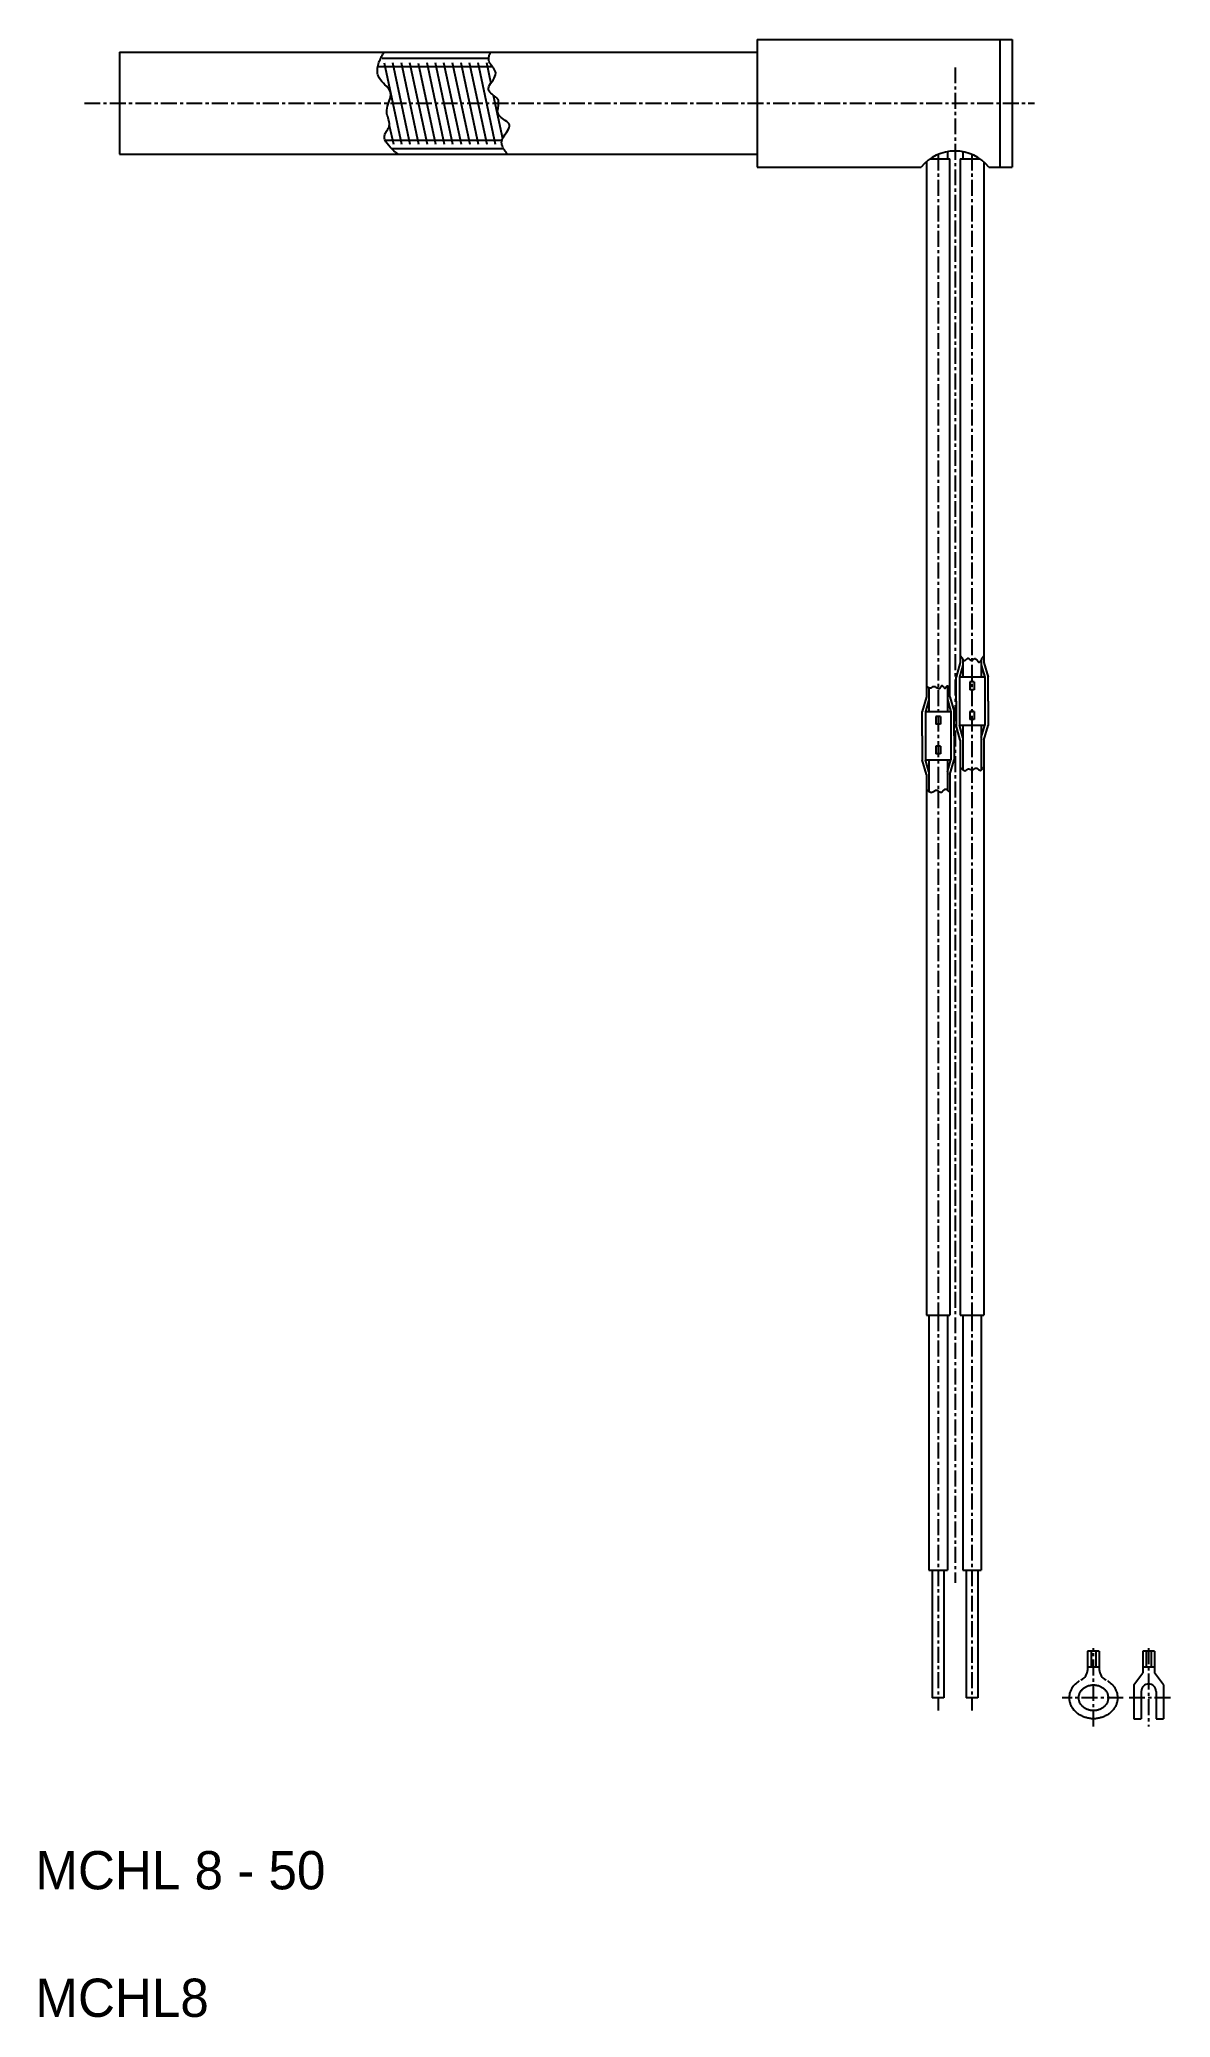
# Model space of a CAD drawing. Extents: x 0 to 89, y 0 to 155.
import ezdxf

# ---------------------------------------------------------------- set-up
doc = ezdxf.new("R2010")
doc.units = 0
doc.linetypes.add('CENTER', pattern=[2, 1.25, -0.25, 0.25, -0.25])
doc.layers.get('0').update_dxf_attribs({"linetype": 'CONTINUOUS'})
doc.layers.add('CENTER', color=1, linetype='CENTER')

msp = doc.modelspace()

# ---------------------------------------------------------------- linework, layer by layer
at = {"color": 7, "linetype": 'CONTINUOUS'}
for p, q in [((6.59, 154.02), (56.59, 154.02)), ((6.59, 154.02), (6.59, 146.02)), ((56.59, 155.02), (76.59, 155.02)), ((56.59, 155.02), (56.59, 145.89)), ((56.59, 155.02), (56.59, 154.93)), ((56.59, 155.02), (56.59, 154.69)), ((56.59, 154.93), (56.59, 145.02)), ((75.62, 155.02), (75.62, 145.02)), ((76.59, 155.02), (76.59, 145.02)), ((6.59, 146.02), (56.59, 146.02)), ((56.59, 145.89), (56.59, 145.68)), ((71.5, 146.22), (71.5, 145.67)), ((72.71, 146.22), (72.71, 145.67)), ((56.59, 145.68), (56.59, 145.02)), ((56.59, 145.02), (69.45, 145.02)), ((69.85, 145.43), (69.85, 103.49)), ((70.16, 145.67), (71.7, 145.67)), ((71.7, 103.49), (71.7, 145.67)), ((72.51, 145.67), (72.51, 106.19)), ((72.51, 145.67), (74.05, 145.67)), ((74.36, 145.43), (74.36, 106.19)), ((74.76, 145.02), (76.59, 145.02)), ((72.51, 106.19), (72.18, 105.03)), ((74.36, 106.19), (74.69, 105.03)), ((72.18, 103.14), (72.18, 105.03)), ((74.69, 103.14), (74.69, 105.03)), ((69.85, 103.49), (69.52, 102.33)), ((71.7, 103.49), (72.03, 102.33)), ((72.18, 103.14), (72.18, 101.24)), ((74.69, 103.14), (74.69, 101.24)), ((69.52, 100.44), (69.52, 102.33)), ((72.03, 100.44), (72.03, 102.33)), ((72.51, 100.08), (72.18, 101.24)), ((74.36, 100.08), (74.69, 101.24)), ((69.52, 100.44), (69.52, 98.54)), ((72.03, 100.44), (72.03, 98.54)), ((72.51, 100.08), (72.51, 55.02)), ((74.36, 100.08), (74.36, 55.02)), ((69.85, 97.39), (69.52, 98.54)), ((71.7, 97.39), (72.03, 98.54)), ((69.85, 97.39), (69.85, 55.02)), ((71.7, 97.39), (71.7, 55.02)), ((69.85, 55.02), (71.7, 55.02)), ((70.05, 55.02), (70.05, 35.02)), ((71.5, 55.02), (71.5, 35.02)), ((72.51, 55.02), (74.36, 55.02)), ((72.71, 55.02), (72.71, 35.02)), ((74.16, 55.02), (74.16, 35.02)), ((70.05, 35.02), (71.5, 35.02)), ((70.31, 35.02), (70.31, 25.02)), ((71.23, 35.02), (71.23, 25.02)), ((72.71, 35.02), (74.16, 35.02)), ((72.97, 35.02), (72.97, 25.02)), ((73.89, 35.02), (73.89, 25.02)), ((82.49, 28.67), (82.49, 27.24)), ((83.41, 28.67), (82.49, 28.67)), ((82.76, 28.67), (82.76, 27.44)), ((83.15, 28.67), (83.15, 27.44)), ((83.41, 28.67), (83.41, 27.24)), ((87.74, 28.67), (86.83, 28.67)), ((86.83, 28.67), (86.83, 26.97)), ((87.09, 28.67), (87.09, 27.44)), ((87.48, 28.67), (87.48, 27.44)), ((87.74, 28.67), (87.74, 26.97)), ((82.49, 27.44), (83.41, 27.44)), ((86.13, 26.02), (86.83, 26.97)), ((86.83, 27.44), (87.74, 27.44)), ((88.44, 26.02), (87.74, 26.97)), ((71.23, 25.02), (70.31, 25.02)), ((73.89, 25.02), (72.97, 25.02)), ((86.13, 26.02), (86.13, 23.38)), ((86.7, 25.51), (86.7, 23.38)), ((87.87, 25.51), (87.87, 23.38)), ((88.44, 26.02), (88.44, 23.38)), ((86.13, 23.38), (86.7, 23.38)), ((87.87, 23.38), (88.44, 23.38))]:
    msp.add_line(p, q, dxfattribs=at)
at = {"color": 3, "linetype": 'CONTINUOUS'}
for p, q in [((27.18, 153.57), (35.55, 153.57)), ((27.31, 154.02), (27.24, 153.88)), ((35.66, 154.02), (35.62, 153.88)), ((26.85, 152.91), (35.82, 152.91)), ((27.34, 153.19), (28.7, 146.81)), ((28, 153.21), (29.37, 146.81)), ((28.67, 153.21), (30.04, 146.81)), ((29.34, 153.21), (30.71, 146.81)), ((30.02, 153.18), (31.38, 146.81)), ((30.68, 153.21), (32.04, 146.81)), ((31.35, 153.21), (32.71, 146.81)), ((32.01, 153.22), (33.38, 146.81)), ((32.68, 153.21), (34.05, 146.81)), ((33.35, 153.21), (34.72, 146.81)), ((34.02, 153.21), (35.39, 146.81)), ((34.69, 153.21), (36.06, 146.81)), ((35.36, 153.21), (35.7, 151.58)), ((35.9, 150.67), (36.63, 147.25)), ((27.75, 148.28), (28.07, 146.81)), ((27.42, 147.12), (36.58, 147.12)), ((27.95, 146.47), (36.71, 146.47)), ((28.26, 146.16), (28.42, 146.02)), ((36.71, 146.47), (36.71, 146.47)), ((36.97, 146.08), (37.02, 146.02)), ((72.71, 105.98), (72.44, 105.02)), ((72.51, 106.73), (72.65, 106.54)), ((72.71, 106.45), (72.71, 105.02)), ((74.16, 106.36), (74.16, 105.02)), ((74.16, 105.98), (74.43, 105.02)), ((74.36, 106.68), (74.24, 106.51)), ((69.85, 104.36), (69.89, 104.33)), ((70.05, 104.22), (70.05, 102.32)), ((71.5, 104.34), (71.5, 102.32)), ((71.62, 104.26), (71.7, 104.19)), ((72.44, 105.02), (72.44, 101.26)), ((73.43, 105.02), (72.44, 105.02)), ((73.43, 104.66), (73.25, 104.66)), ((73.25, 104.66), (73.25, 104.04)), ((73.43, 104.04), (73.25, 104.04)), ((74.43, 105.02), (73.43, 105.02)), ((73.61, 104.66), (73.43, 104.66)), ((73.61, 104.04), (73.43, 104.04)), ((73.61, 104.66), (73.61, 104.04)), ((74.43, 105.02), (74.43, 101.26)), ((70.05, 103.28), (69.78, 102.32)), ((71.5, 103.28), (71.77, 102.32)), ((69.78, 102.32), (69.78, 98.56)), ((70.77, 102.32), (69.78, 102.32)), ((70.77, 101.96), (70.59, 101.96)), ((70.59, 101.96), (70.59, 101.34)), ((70.77, 101.34), (70.59, 101.34)), ((71.77, 102.32), (70.77, 102.32)), ((70.95, 101.96), (70.77, 101.96)), ((70.95, 101.34), (70.77, 101.34)), ((70.95, 101.96), (70.95, 101.34)), ((71.77, 102.32), (71.77, 98.56)), ((72.71, 100.3), (72.44, 101.26)), ((72.44, 101.26), (74.43, 101.26)), ((72.71, 101.26), (72.71, 97.78)), ((73.25, 102.33), (73.25, 101.71)), ((73.43, 102.33), (73.25, 102.33)), ((73.43, 101.71), (73.25, 101.71)), ((73.61, 102.33), (73.43, 102.33)), ((73.61, 101.71), (73.43, 101.71)), ((73.61, 102.33), (73.61, 101.71)), ((74.16, 100.3), (74.43, 101.26)), ((74.16, 101.26), (74.16, 97.75)), ((70.59, 99.63), (70.59, 99.01)), ((70.77, 99.63), (70.59, 99.63)), ((70.95, 99.63), (70.77, 99.63)), ((70.95, 99.63), (70.95, 99.01)), ((69.78, 98.56), (71.77, 98.56)), ((70.05, 97.6), (69.78, 98.56)), ((70.05, 98.56), (70.05, 96.08)), ((70.77, 99.01), (70.59, 99.01)), ((70.95, 99.01), (70.77, 99.01)), ((71.5, 97.6), (71.77, 98.56)), ((71.5, 98.56), (71.5, 96.19)), ((72.51, 97.94), (72.62, 97.84)), ((74.36, 97.97), (74.28, 97.88)), ((69.85, 96.22), (69.93, 96.16)), ((71.6, 96.1), (71.7, 96.01))]:
    msp.add_line(p, q, dxfattribs=at)
at = {"color": 3, "linetype": 'CONTINUOUS', "flags": 128}
for points in [[(28.26, 146.16), (28.1, 146.3), (27.95, 146.45), (27.81, 146.59), (27.68, 146.73), (27.57, 146.87), (27.47, 147.01), (27.41, 147.16), (27.37, 147.3), (27.36, 147.44), (27.39, 147.58), (27.42, 147.65), (27.46, 147.71), (27.49, 147.78), (27.54, 147.84), (27.58, 147.91), (27.62, 147.98), (27.66, 148.04), (27.7, 148.11), (27.73, 148.18), (27.75, 148.24), (27.76, 148.35), (27.76, 148.45), (27.75, 148.55), (27.72, 148.66), (27.69, 148.76), (27.65, 148.87), (27.62, 148.98), (27.59, 149.09), (27.56, 149.2), (27.55, 149.31), (27.55, 149.47), (27.57, 149.63), (27.61, 149.79), (27.66, 149.95), (27.72, 150.11), (27.77, 150.26), (27.82, 150.41), (27.85, 150.56), (27.86, 150.7), (27.85, 150.83), (27.81, 150.97), (27.74, 151.1), (27.64, 151.23), (27.53, 151.36), (27.41, 151.48), (27.29, 151.61), (27.17, 151.74), (27.06, 151.87), (26.96, 152.01), (26.89, 152.15), (26.85, 152.25), (26.83, 152.36), (26.82, 152.46), (26.81, 152.57), (26.82, 152.68), (26.83, 152.79), (26.85, 152.9), (26.87, 153.01), (26.9, 153.12), (26.94, 153.22), (26.96, 153.29), (26.99, 153.36), (27.02, 153.43), (27.05, 153.49), (27.08, 153.56), (27.11, 153.62), (27.14, 153.69), (27.18, 153.75), (27.21, 153.82), (27.24, 153.88)], [(36.97, 146.08), (36.9, 146.18), (36.83, 146.27), (36.77, 146.37), (36.71, 146.46), (36.66, 146.56), (36.61, 146.65), (36.58, 146.75), (36.56, 146.85), (36.55, 146.95), (36.56, 147.05), (36.6, 147.19), (36.67, 147.33), (36.75, 147.46), (36.84, 147.6), (36.93, 147.74), (37.02, 147.87), (37.1, 148), (37.15, 148.12), (37.17, 148.24), (37.16, 148.34), (37.11, 148.43), (37.04, 148.52), (36.95, 148.6), (36.84, 148.67), (36.73, 148.75), (36.62, 148.83), (36.51, 148.92), (36.41, 149.01), (36.33, 149.1), (36.27, 149.21), (36.25, 149.3), (36.24, 149.4), (36.25, 149.51), (36.27, 149.61), (36.29, 149.72), (36.31, 149.83), (36.32, 149.94), (36.33, 150.04), (36.32, 150.14), (36.3, 150.24), (36.25, 150.33), (36.18, 150.42), (36.09, 150.51), (36, 150.59), (35.9, 150.67), (35.8, 150.74), (35.71, 150.82), (35.63, 150.9), (35.57, 150.98), (35.53, 151.06), (35.53, 151.18), (35.55, 151.3), (35.61, 151.43), (35.69, 151.56), (35.78, 151.7), (35.88, 151.84), (35.96, 151.98), (36.03, 152.12), (36.08, 152.26), (36.09, 152.4), (36.07, 152.5), (36.03, 152.6), (35.98, 152.69), (35.91, 152.79), (35.84, 152.89), (35.77, 152.98), (35.7, 153.08), (35.63, 153.18), (35.59, 153.28), (35.55, 153.38), (35.55, 153.43), (35.55, 153.48), (35.55, 153.53), (35.55, 153.58), (35.56, 153.63), (35.57, 153.68), (35.58, 153.73), (35.59, 153.78), (35.6, 153.83), (35.62, 153.88)], [(72.65, 106.54), (72.67, 106.51), (72.69, 106.48), (72.71, 106.45), (72.73, 106.42), (72.76, 106.4), (72.78, 106.38), (72.8, 106.36), (72.82, 106.35), (72.85, 106.35), (72.87, 106.35), (72.9, 106.36), (72.92, 106.37), (72.95, 106.39), (72.97, 106.42), (73, 106.44), (73.03, 106.46), (73.05, 106.48), (73.08, 106.5), (73.1, 106.51), (73.13, 106.51), (73.15, 106.5), (73.18, 106.49), (73.2, 106.47), (73.22, 106.45), (73.25, 106.43), (73.27, 106.41), (73.29, 106.39), (73.32, 106.37), (73.34, 106.36), (73.37, 106.35), (73.39, 106.35), (73.42, 106.36), (73.45, 106.38), (73.48, 106.4), (73.51, 106.42), (73.54, 106.44), (73.57, 106.46), (73.59, 106.48), (73.62, 106.49), (73.65, 106.5), (73.68, 106.49), (73.71, 106.47), (73.75, 106.45), (73.78, 106.41), (73.81, 106.37), (73.84, 106.33), (73.87, 106.3), (73.89, 106.26), (73.92, 106.23), (73.95, 106.22), (73.98, 106.21), (74.01, 106.21), (74.04, 106.23), (74.07, 106.25), (74.1, 106.28), (74.13, 106.32), (74.16, 106.36), (74.19, 106.41), (74.21, 106.46), (74.24, 106.51)], [(69.89, 104.33), (69.92, 104.31), (69.95, 104.28), (69.99, 104.26), (70.02, 104.24), (70.05, 104.22), (70.08, 104.21), (70.11, 104.2), (70.14, 104.19), (70.17, 104.19), (70.21, 104.2), (70.23, 104.2), (70.25, 104.22), (70.27, 104.23), (70.3, 104.24), (70.32, 104.26), (70.34, 104.27), (70.37, 104.29), (70.39, 104.3), (70.42, 104.3), (70.44, 104.31), (70.49, 104.3), (70.54, 104.29), (70.59, 104.26), (70.64, 104.23), (70.69, 104.2), (70.74, 104.17), (70.79, 104.14), (70.83, 104.13), (70.88, 104.13), (70.91, 104.15), (70.93, 104.17), (70.95, 104.19), (70.97, 104.22), (70.98, 104.25), (71, 104.28), (71.02, 104.31), (71.03, 104.33), (71.05, 104.35), (71.06, 104.37), (71.08, 104.37), (71.1, 104.36), (71.13, 104.35), (71.15, 104.32), (71.17, 104.29), (71.2, 104.26), (71.22, 104.23), (71.25, 104.2), (71.27, 104.18), (71.3, 104.17), (71.32, 104.17), (71.34, 104.17), (71.35, 104.19), (71.37, 104.21), (71.38, 104.23), (71.4, 104.25), (71.41, 104.27), (71.43, 104.29), (71.44, 104.31), (71.46, 104.33), (71.48, 104.34), (71.49, 104.34), (71.5, 104.34), (71.52, 104.33), (71.53, 104.33), (71.55, 104.32), (71.56, 104.31), (71.58, 104.3), (71.59, 104.29), (71.61, 104.27), (71.62, 104.26)], [(72.62, 97.84), (72.66, 97.82), (72.69, 97.79), (72.72, 97.77), (72.75, 97.75), (72.78, 97.73), (72.81, 97.72), (72.84, 97.71), (72.87, 97.7), (72.9, 97.7), (72.93, 97.71), (72.95, 97.72), (72.97, 97.73), (72.99, 97.75), (73.01, 97.76), (73.03, 97.78), (73.05, 97.8), (73.08, 97.81), (73.1, 97.83), (73.12, 97.84), (73.14, 97.84), (73.17, 97.85), (73.2, 97.84), (73.23, 97.83), (73.26, 97.82), (73.29, 97.81), (73.32, 97.8), (73.35, 97.78), (73.38, 97.77), (73.42, 97.77), (73.45, 97.77), (73.48, 97.77), (73.51, 97.78), (73.54, 97.8), (73.57, 97.82), (73.6, 97.84), (73.63, 97.86), (73.66, 97.88), (73.69, 97.9), (73.72, 97.91), (73.75, 97.91), (73.78, 97.91), (73.82, 97.89), (73.85, 97.87), (73.88, 97.84), (73.92, 97.82), (73.95, 97.79), (73.98, 97.76), (74.01, 97.74), (74.04, 97.73), (74.08, 97.72), (74.1, 97.72), (74.12, 97.73), (74.14, 97.74), (74.16, 97.75), (74.18, 97.77), (74.2, 97.79), (74.22, 97.81), (74.24, 97.83), (74.26, 97.85), (74.28, 97.88)], [(69.93, 96.16), (69.96, 96.14), (70, 96.11), (70.03, 96.09), (70.07, 96.07), (70.1, 96.05), (70.13, 96.03), (70.17, 96.02), (70.2, 96.01), (70.24, 96), (70.27, 96.01), (70.31, 96.02), (70.34, 96.03), (70.38, 96.05), (70.42, 96.07), (70.46, 96.1), (70.5, 96.12), (70.54, 96.14), (70.58, 96.16), (70.61, 96.16), (70.65, 96.16), (70.69, 96.16), (70.73, 96.14), (70.77, 96.12), (70.8, 96.1), (70.84, 96.07), (70.88, 96.05), (70.91, 96.03), (70.95, 96.01), (70.98, 96.01), (71.01, 96.01), (71.05, 96.02), (71.08, 96.04), (71.11, 96.06), (71.14, 96.09), (71.17, 96.13), (71.2, 96.16), (71.24, 96.19), (71.27, 96.22), (71.3, 96.24), (71.33, 96.25), (71.36, 96.26), (71.38, 96.25), (71.41, 96.25), (71.44, 96.23), (71.46, 96.22), (71.49, 96.2), (71.52, 96.17), (71.55, 96.15), (71.57, 96.12), (71.6, 96.1)]]:
    msp.add_lwpolyline(points, dxfattribs=at)
at = {"color": 7, "linetype": 'CONTINUOUS'}
for points in [[(84.04, 26.36, 0), (84.1, 26.32, 0), (84.16, 26.28, 0), (84.21, 26.24, 0), (84.27, 26.19, 0), (84.32, 26.15, 0), (84.37, 26.1, 0), (84.42, 26.05, 0), (84.46, 26, 0), (84.51, 25.95, 0), (84.55, 25.89, 0), (84.59, 25.84, 0), (84.62, 25.78, 0), (84.66, 25.72, 0), (84.69, 25.66, 0), (84.71, 25.6, 0), (84.74, 25.54, 0), (84.76, 25.48, 0), (84.78, 25.42, 0), (84.8, 25.35, 0), (84.81, 25.29, 0), (84.82, 25.23, 0), (84.83, 25.16, 0), (84.83, 25.1, 0), (84.84, 25.03, 0), (84.84, 24.97, 0), (84.83, 24.9, 0), (84.83, 24.84, 0), (84.82, 24.77, 0), (84.8, 24.71, 0), (84.79, 24.65, 0), (84.77, 24.58, 0), (84.75, 24.52, 0), (84.72, 24.46, 0), (84.7, 24.4, 0), (84.67, 24.34, 0), (84.64, 24.28, 0), (84.6, 24.22, 0), (84.56, 24.17, 0), (84.52, 24.11, 0), (84.48, 24.06, 0), (84.44, 24.01, 0), (84.39, 23.96, 0), (84.34, 23.91, 0), (84.29, 23.86, 0), (84.24, 23.82, 0), (84.18, 23.77, 0), (84.12, 23.73, 0), (84.07, 23.69, 0), (84, 23.65, 0), (83.94, 23.62, 0), (83.88, 23.59, 0), (83.81, 23.56, 0), (83.75, 23.53, 0), (83.68, 23.5, 0), (83.61, 23.48, 0), (83.54, 23.46, 0), (83.47, 23.44, 0), (83.4, 23.42, 0), (83.32, 23.41, 0), (83.25, 23.4, 0), (83.18, 23.39, 0), (83.1, 23.38, 0), (83.03, 23.38, 0), (82.95, 23.38, 0), (82.88, 23.38, 0), (82.81, 23.38, 0), (82.73, 23.39, 0), (82.66, 23.4, 0), (82.58, 23.41, 0), (82.51, 23.42, 0), (82.44, 23.44, 0), (82.37, 23.46, 0), (82.3, 23.48, 0), (82.23, 23.5, 0), (82.16, 23.53, 0), (82.09, 23.56, 0), (82.03, 23.59, 0), (81.97, 23.62, 0), (81.9, 23.65, 0), (81.84, 23.69, 0), (81.78, 23.73, 0), (81.73, 23.77, 0), (81.67, 23.82, 0), (81.62, 23.86, 0), (81.57, 23.91, 0), (81.52, 23.96, 0), (81.47, 24.01, 0), (81.42, 24.06, 0), (81.38, 24.11, 0), (81.34, 24.17, 0), (81.31, 24.22, 0), (81.27, 24.28, 0), (81.24, 24.34, 0), (81.21, 24.4, 0), (81.18, 24.46, 0), (81.16, 24.52, 0), (81.14, 24.58, 0), (81.12, 24.65, 0), (81.1, 24.71, 0), (81.09, 24.77, 0), (81.08, 24.84, 0), (81.07, 24.9, 0), (81.07, 24.97, 0), (81.07, 25.03, 0), (81.07, 25.1, 0), (81.08, 25.16, 0), (81.09, 25.23, 0), (81.1, 25.29, 0), (81.11, 25.35, 0), (81.13, 25.42, 0), (81.15, 25.48, 0), (81.17, 25.54, 0), (81.19, 25.6, 0), (81.22, 25.66, 0), (81.25, 25.72, 0), (81.28, 25.78, 0), (81.32, 25.84, 0), (81.36, 25.89, 0), (81.4, 25.95, 0), (81.44, 26, 0), (81.49, 26.05, 0), (81.54, 26.1, 0), (81.59, 26.15, 0), (81.64, 26.19, 0), (81.69, 26.24, 0), (81.75, 26.28, 0), (81.81, 26.32, 0), (81.87, 26.36, 0)], [(84.11, 25.02, 0), (84.11, 24.97, 0), (84.1, 24.92, 0), (84.09, 24.87, 0), (84.09, 24.82, 0), (84.07, 24.77, 0), (84.06, 24.73, 0), (84.04, 24.68, 0), (84.02, 24.63, 0), (84, 24.59, 0), (83.97, 24.54, 0), (83.94, 24.5, 0), (83.91, 24.46, 0), (83.88, 24.42, 0), (83.85, 24.38, 0), (83.81, 24.34, 0), (83.77, 24.31, 0), (83.73, 24.27, 0), (83.69, 24.24, 0), (83.64, 24.21, 0), (83.59, 24.18, 0), (83.55, 24.15, 0), (83.5, 24.13, 0), (83.45, 24.11, 0), (83.4, 24.09, 0), (83.34, 24.07, 0), (83.29, 24.05, 0), (83.23, 24.04, 0), (83.18, 24.03, 0), (83.12, 24.02, 0), (83.07, 24.02, 0), (83.01, 24.01, 0), (82.95, 24.01, 0), (82.9, 24.01, 0), (82.84, 24.02, 0), (82.78, 24.02, 0), (82.73, 24.03, 0), (82.67, 24.04, 0), (82.62, 24.05, 0), (82.56, 24.07, 0), (82.51, 24.09, 0), (82.46, 24.11, 0), (82.41, 24.13, 0), (82.36, 24.15, 0), (82.31, 24.18, 0), (82.27, 24.21, 0), (82.22, 24.24, 0), (82.18, 24.27, 0), (82.14, 24.31, 0), (82.1, 24.34, 0), (82.06, 24.38, 0), (82.03, 24.42, 0), (81.99, 24.46, 0), (81.96, 24.5, 0), (81.94, 24.54, 0), (81.91, 24.59, 0), (81.89, 24.63, 0), (81.87, 24.68, 0), (81.85, 24.73, 0), (81.83, 24.77, 0), (81.82, 24.82, 0), (81.81, 24.87, 0), (81.81, 24.92, 0), (81.8, 24.97, 0), (81.8, 25.02, 0), (81.8, 25.07, 0), (81.81, 25.12, 0), (81.81, 25.17, 0), (81.82, 25.21, 0), (81.83, 25.26, 0), (81.85, 25.31, 0), (81.87, 25.36, 0), (81.89, 25.4, 0), (81.91, 25.45, 0), (81.94, 25.49, 0), (81.96, 25.54, 0), (81.99, 25.58, 0), (82.03, 25.62, 0), (82.06, 25.66, 0), (82.1, 25.69, 0), (82.14, 25.73, 0), (82.18, 25.76, 0), (82.22, 25.8, 0), (82.27, 25.83, 0), (82.31, 25.85, 0), (82.36, 25.88, 0), (82.41, 25.91, 0), (82.46, 25.93, 0), (82.51, 25.95, 0), (82.56, 25.97, 0), (82.62, 25.98, 0), (82.67, 25.99, 0), (82.73, 26.01, 0), (82.78, 26.01, 0), (82.84, 26.02, 0), (82.9, 26.02, 0), (82.95, 26.02, 0), (83.01, 26.02, 0), (83.07, 26.02, 0), (83.12, 26.01, 0), (83.18, 26.01, 0), (83.23, 25.99, 0), (83.29, 25.98, 0), (83.34, 25.97, 0), (83.4, 25.95, 0), (83.45, 25.93, 0), (83.5, 25.91, 0), (83.55, 25.88, 0), (83.59, 25.85, 0), (83.64, 25.83, 0), (83.69, 25.8, 0), (83.73, 25.76, 0), (83.77, 25.73, 0), (83.81, 25.69, 0), (83.85, 25.66, 0), (83.88, 25.62, 0), (83.91, 25.58, 0), (83.94, 25.54, 0), (83.97, 25.49, 0), (84, 25.45, 0), (84.02, 25.4, 0), (84.04, 25.36, 0), (84.06, 25.31, 0), (84.07, 25.26, 0), (84.09, 25.21, 0), (84.09, 25.17, 0), (84.1, 25.12, 0), (84.11, 25.07, 0), (84.11, 25.02, 0)]]:
    msp.add_polyline3d(points, dxfattribs=at)
for centre, radius, start, end in [((72.1, 142.86), 3.42, 39.1535, 140.8465), ((81.59, 27.24), 0.908, 294.6289, 359.7621), ((84.32, 27.24), 0.908, 180.2379, 245.3711), ((87.28, 25.51), 0.585, 0, 180)]:
    msp.add_arc(centre, radius, start, end, dxfattribs=at)
at = {"layer": 'CENTER', "color": 1, "linetype": 'CENTER'}
for p, q in [((72.1, 152.84), (72.1, 34.04)), ((3.84, 150.02), (78.32, 150.02)), ((70.77, 146.01), (70.77, 55.02)), ((73.43, 146.01), (73.43, 55.02)), ((70.77, 55.02), (70.77, 35.02)), ((73.43, 55.02), (73.43, 35.02)), ((70.77, 35.02), (70.77, 24.02)), ((73.43, 35.02), (73.43, 24.02)), ((82.95, 22.77), (82.95, 28.91)), ((87.28, 28.91), (87.28, 22.77)), ((85.27, 25.02), (80.49, 25.02)), ((88.99, 25.02), (85.58, 25.02))]:
    msp.add_line(p, q, dxfattribs=at)

# ---------------------------------------------------------------- texts
for s, p in [('MCHL 8 - 50', (0, 10)), ('MCHL8', (0, 0))]:
    msp.add_text(s, height=3).set_placement(p)

doc.saveas('drawing.dxf')
